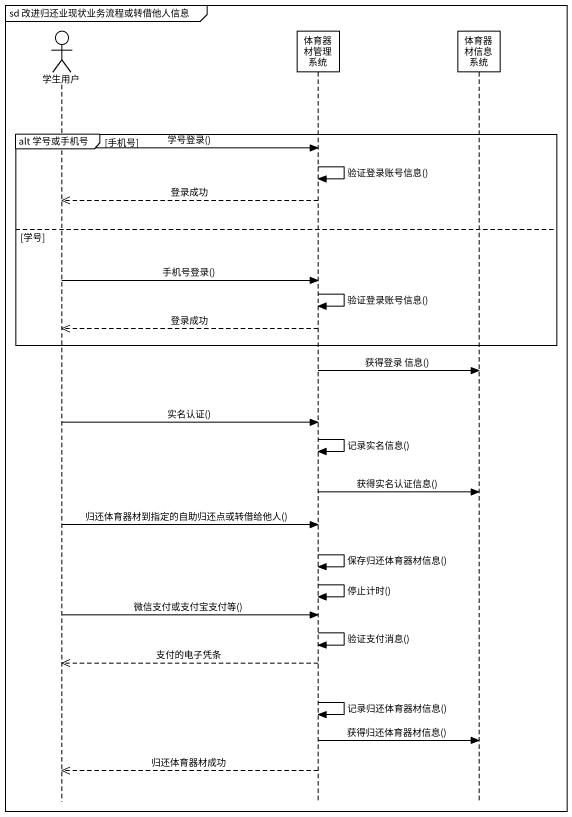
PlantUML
@startuml
mainframe sd 改进归还业现状业务流程或转借他人信息
hide footbox
actor 学生用户
participant 体育器材管理系统
participant 体育器材信息系统 #FFFFFF

group alt 学号或手机号 [手机号]
  学生用户 -> 体育器材管理系统 : 学号登录()
  体育器材管理系统 -> 体育器材管理系统 : 验证登录账号信息()
  体育器材管理系统 -->> 学生用户 : 登录成功
else 学号
  学生用户 -> 体育器材管理系统 : 手机号登录()
  体育器材管理系统 -> 体育器材管理系统 : 验证登录账号信息()
  体育器材管理系统 -->> 学生用户 : 登录成功
end
体育器材管理系统 -> 体育器材信息系统 : 获得登录 信息()
学生用户 -> 体育器材管理系统 : 实名认证()
体育器材管理系统 -> 体育器材管理系统 : 记录实名信息()
体育器材管理系统 -> 体育器材信息系统 : 获得实名认证信息()
学生用户 -> 体育器材管理系统 : 归还体育器材到指定的自助归还点或转借给他人()
体育器材管理系统 -> 体育器材管理系统 : 保存归还体育器材信息()
体育器材管理系统 -> 体育器材管理系统 : 停止计时()
学生用户 -> 体育器材管理系统 : 微信支付或支付宝支付等()
体育器材管理系统 -> 体育器材管理系统 : 验证支付消息()
体育器材管理系统 -->> 学生用户 : 支付的电子凭条
体育器材管理系统 -> 体育器材管理系统 : 记录归还体育器材信息()
体育器材管理系统 -> 体育器材信息系统 : 获得归还体育器材信息()
体育器材管理系统 -->> 学生用户 : 归还体育器材成功
@enduml
